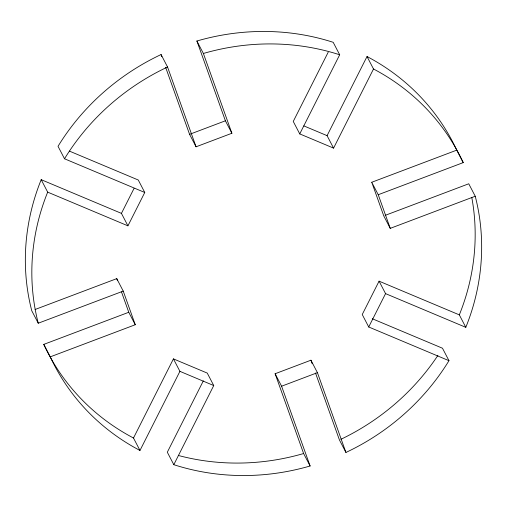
<?xml version="1.0" encoding="UTF-8"?>
<svg xmlns="http://www.w3.org/2000/svg" width="507" height="507" viewBox="0 0 507 507"><rect width="100%" height="100%" fill="white"/><g stroke="black" fill="none" stroke-linecap="round" stroke-linejoin="round"><path stroke-width="0.76" d="M69.491 151.13L138.278 180.017L144.761 192.483L127.929 225.837L121.439 213.377L134.07 188.357M173.426 358.88L179.915 371.346L139.976 450.469L133.493 438.01L173.426 358.88L207.255 373.089L213.745 385.554L173.806 464.685A228.207 212.325 -27.5 0 0 310.107 465.99L281.6 386.207L275.111 373.741L310.937 360.204L317.426 372.664L345.932 452.453A228.207 212.325 -27.5 0 0 448.974 360.686L442.484 348.227L372.265 318.732M328.2 52.208L293.255 121.446L299.745 133.911L333.574 148.12L373.507 68.99L367.024 56.531L327.085 135.654L333.574 148.12M299.745 133.911L339.684 54.781L333.194 42.315A228.207 212.325 -27.5 0 0 196.893 41.01L225.4 120.793L231.889 133.259L196.063 146.796L189.574 134.336L165.65 67.368M203.332 380.858L167.316 452.219L173.806 464.685M379.071 281.163L385.561 293.623L465.806 327.332L459.323 314.866L379.071 281.163L362.239 314.517L368.722 326.983L448.974 360.686M368.722 326.983L385.561 293.623M189.574 134.336L225.4 120.793M35.084 309.498L116.749 278.635L123.233 291.1L135.255 324.733L50.269 356.852L43.779 344.386L128.765 312.274L135.255 324.733M371.745 182.267L456.731 150.148L463.221 162.614L378.235 194.726L371.745 182.267L383.767 215.9L390.251 228.365L475.236 196.247L468.747 183.781L385.092 215.399M121.439 213.377L41.194 179.668A228.207 212.325 -27.5 0 0 31.764 310.753L38.253 323.219L123.233 291.1M281.6 386.207L317.426 372.664M303.826 125.888L327.085 135.654M196.063 146.796L167.557 67.013L161.068 54.547A228.207 212.325 -27.5 0 0 58.026 146.314L64.516 158.773L144.761 192.483M41.194 179.668L47.677 192.134L127.929 225.837M179.915 371.346L213.745 385.554M196.893 41.01L203.383 53.469L231.889 133.259M345.932 452.453L339.443 439.987L315.519 373.025M275.111 373.741L303.617 453.531L310.107 465.99M378.235 194.726L390.251 228.365M310.937 360.204L312.211 363.766M161.068 54.547L161.834 56.683M116.749 278.635L117.497 280.739M121.503 291.95L128.765 312.274M373.507 68.99A228.207 212.325 -27.5 0 1 463.221 162.614M475.236 196.247A228.207 212.325 -27.5 0 1 465.806 327.332M139.976 450.469A228.207 212.325 -27.5 0 1 50.269 356.852M38.253 323.219A228.207 212.325 -27.5 0 1 47.677 192.134M64.516 158.773A228.207 212.325 -27.5 0 1 167.557 67.013M203.383 53.469A228.207 212.325 -27.5 0 1 339.684 54.781M367.024 56.531A228.207 212.325 -27.5 0 1 456.731 150.148M471.789 197.502A228.207 212.325 -27.5 0 1 459.323 314.866M437.902 355.413A228.207 212.325 -27.5 0 1 340.869 439.316M303.617 453.531A228.207 212.325 -27.5 0 1 178.293 455.451M133.493 438.01A228.207 212.325 -27.5 0 1 43.779 344.386"/></g></svg>
